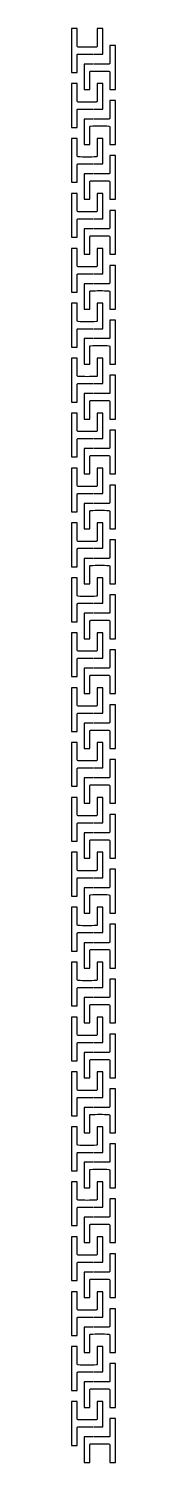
# Model space of a CAD drawing. Header units: millimetres. Extents: x -5533 to 2523, y -1540 to 455.
# Drawn here: x -5533 to -5478, y -1341 to 455 of the extents above.
import ezdxf

# ---------------------------------------------------------------- set-up
doc = ezdxf.new("R2010")
doc.units = ezdxf.units.MM
doc.layers.add('Default', color=70, linetype='Continuous')

msp = doc.modelspace()

# ---------------------------------------------------------------- linework, layer by layer
at = {"layer": 'Default'}
for points in [[(-5504.9, 423.4), (-5493.7, 423.4), (-5493.7, 455.2), (-5500.9, 455.2), (-5500.9, 433.2, -0.434186), (-5501.9, 432.1, -0.011884), (-5524.8, 432.1, -0.409558), (-5525.8, 433.2), (-5525.8, 455.2), (-5533, 455.2), (-5533, 400.3), (-5525.8, 400.3), (-5525.8, 422.3, -0.432593), (-5524.8, 423.4), (-5505.9, 423.4)], [(-5505.9, 410.8), (-5517.2, 410.8), (-5517.2, 379), (-5510, 379), (-5510, 401, -0.434186), (-5509, 402, -0.011884), (-5486.1, 402, -0.409558), (-5485.1, 401), (-5485.1, 379), (-5477.9, 379), (-5477.9, 433.9), (-5485.1, 433.9), (-5485.1, 411.9, -0.432593), (-5486.1, 410.8), (-5504.9, 410.8)], [(-5504.9, 354.5), (-5493.7, 354.5), (-5493.7, 386.4), (-5500.9, 386.4), (-5500.9, 364.4, -0.434186), (-5501.9, 363.3, -0.011884), (-5524.8, 363.3, -0.409558), (-5525.8, 364.4), (-5525.8, 386.4), (-5533, 386.4), (-5533, 331.5), (-5525.8, 331.5), (-5525.8, 353.5, -0.432592), (-5524.8, 354.5), (-5505.9, 354.5)], [(-5505.9, 342), (-5517.2, 342), (-5517.2, 310.2), (-5510, 310.2), (-5510, 332.2, -0.434186), (-5509, 333.2, -0.011884), (-5486.1, 333.2, -0.409558), (-5485.1, 332.2), (-5485.1, 310.2), (-5477.9, 310.2), (-5477.9, 365.1), (-5485.1, 365.1), (-5485.1, 343.1, -0.432593), (-5486.1, 342), (-5504.9, 342)], [(-5504.9, 285.7), (-5493.7, 285.7), (-5493.7, 317.6), (-5500.9, 317.6), (-5500.9, 295.6, -0.434186), (-5501.9, 294.5, -0.011884), (-5524.8, 294.5, -0.409558), (-5525.8, 295.6), (-5525.8, 317.6), (-5533, 317.6), (-5533, 262.7), (-5525.8, 262.7), (-5525.8, 284.7, -0.432593), (-5524.8, 285.7), (-5505.9, 285.7)], [(-5505.9, 273.2), (-5517.2, 273.2), (-5517.2, 241.4), (-5510, 241.4), (-5510, 263.3, -0.434186), (-5509, 264.4, -0.011884), (-5486.1, 264.4, -0.409558), (-5485.1, 263.3), (-5485.1, 241.4), (-5477.9, 241.4), (-5477.9, 296.2), (-5485.1, 296.2), (-5485.1, 274.3, -0.432593), (-5486.1, 273.2), (-5504.9, 273.2)], [(-5504.9, 216.9), (-5493.7, 216.9), (-5493.7, 248.8), (-5500.9, 248.8), (-5500.9, 226.8, -0.434186), (-5501.9, 225.7, -0.011884), (-5524.8, 225.7, -0.409558), (-5525.8, 226.8), (-5525.8, 248.8), (-5533, 248.8), (-5533, 193.9), (-5525.8, 193.9), (-5525.8, 215.8, -0.432593), (-5524.8, 216.9), (-5505.9, 216.9)], [(-5505.9, 204.4), (-5517.2, 204.4), (-5517.2, 172.5), (-5510, 172.5), (-5510, 194.5, -0.434186), (-5509, 195.6, -0.011884), (-5486.1, 195.6, -0.409558), (-5485.1, 194.5), (-5485.1, 172.5), (-5477.9, 172.5), (-5477.9, 227.4), (-5485.1, 227.4), (-5485.1, 205.5, -0.432592), (-5486.1, 204.4), (-5504.9, 204.4)], [(-5504.9, 148.1), (-5493.7, 148.1), (-5493.7, 179.9), (-5500.9, 179.9), (-5500.9, 158, -0.434186), (-5501.9, 156.9, -0.011884), (-5524.8, 156.9, -0.409558), (-5525.8, 158), (-5525.8, 179.9), (-5533, 179.9), (-5533, 125), (-5525.8, 125), (-5525.8, 147, -0.432593), (-5524.8, 148.1), (-5505.9, 148.1)], [(-5505.9, 135.6), (-5517.2, 135.6), (-5517.2, 103.7), (-5510, 103.7), (-5510, 125.7, -0.434186), (-5509, 126.8, -0.011884), (-5486.1, 126.8, -0.409558), (-5485.1, 125.7), (-5485.1, 103.7), (-5477.9, 103.7), (-5477.9, 158.6), (-5485.1, 158.6), (-5485.1, 136.6, -0.432593), (-5486.1, 135.6), (-5504.9, 135.6)], [(-5504.9, 79.3), (-5493.7, 79.3), (-5493.7, 111.1), (-5500.9, 111.1), (-5500.9, 89.1, -0.434186), (-5501.9, 88.1, -0.011884), (-5524.8, 88.1, -0.409558), (-5525.8, 89.1), (-5525.8, 111.1), (-5533, 111.1), (-5533, 56.2), (-5525.8, 56.2), (-5525.8, 78.2, -0.432593), (-5524.8, 79.3), (-5505.9, 79.3)], [(-5505.9, 66.8), (-5517.2, 66.8), (-5517.2, 34.9), (-5510, 34.9), (-5510, 56.9, -0.434186), (-5509, 58, -0.011884), (-5486.1, 58, -0.409558), (-5485.1, 56.9), (-5485.1, 34.9), (-5477.9, 34.9), (-5477.9, 89.8), (-5485.1, 89.8), (-5485.1, 67.8, -0.432593), (-5486.1, 66.8), (-5504.9, 66.8)], [(-5504.9, 10.5), (-5493.7, 10.5), (-5493.7, 42.3), (-5500.9, 42.3), (-5500.9, 20.3, -0.434186), (-5501.9, 19.3, -0.011884), (-5524.8, 19.3, -0.409558), (-5525.8, 20.3), (-5525.8, 42.3), (-5533, 42.3), (-5533, -12.6), (-5525.8, -12.6), (-5525.8, 9.4, -0.432593), (-5524.8, 10.5), (-5505.9, 10.5)], [(-5505.9, -2.1), (-5517.2, -2.1), (-5517.2, -33.9), (-5510, -33.9), (-5510, -11.9, -0.434186), (-5509, -10.8, -0.011884), (-5486.1, -10.8, -0.409558), (-5485.1, -11.9), (-5485.1, -33.9), (-5477.9, -33.9), (-5477.9, 21), (-5485.1, 21), (-5485.1, -1, -0.432592), (-5486.1, -2.1), (-5504.9, -2.1)], [(-5504.9, -58.3), (-5493.7, -58.3), (-5493.7, -26.5), (-5500.9, -26.5), (-5500.9, -48.5, -0.434186), (-5501.9, -49.6, -0.011884), (-5524.8, -49.6, -0.409558), (-5525.8, -48.5), (-5525.8, -26.5), (-5533, -26.5), (-5533, -81.4), (-5525.8, -81.4), (-5525.8, -59.4, -0.432593), (-5524.8, -58.3), (-5505.9, -58.3)], [(-5505.9, -70.9), (-5517.2, -70.9), (-5517.2, -102.7), (-5510, -102.7), (-5510, -80.7, -0.434186), (-5509, -79.6, -0.011884), (-5486.1, -79.6, -0.409558), (-5485.1, -80.7), (-5485.1, -102.7), (-5477.9, -102.7), (-5477.9, -47.8), (-5485.1, -47.8), (-5485.1, -69.8, -0.432593), (-5486.1, -70.9), (-5504.9, -70.9)], [(-5504.9, -127.1), (-5493.7, -127.1), (-5493.7, -95.3), (-5500.9, -95.3), (-5500.9, -117.3, -0.434186), (-5501.9, -118.4, -0.011884), (-5524.8, -118.4, -0.409558), (-5525.8, -117.3), (-5525.8, -95.3), (-5533, -95.3), (-5533, -150.2), (-5525.8, -150.2), (-5525.8, -128.2, -0.432593), (-5524.8, -127.1), (-5505.9, -127.1)], [(-5505.9, -139.7), (-5517.2, -139.7), (-5517.2, -171.5), (-5510, -171.5), (-5510, -149.5, -0.434186), (-5509, -148.4, -0.011884), (-5486.1, -148.4, -0.409558), (-5485.1, -149.5), (-5485.1, -171.5), (-5477.9, -171.5), (-5477.9, -116.6), (-5485.1, -116.6), (-5485.1, -138.6, -0.432593), (-5486.1, -139.7), (-5504.9, -139.7)], [(-5504.9, -195.9), (-5493.7, -195.9), (-5493.7, -164.1), (-5500.9, -164.1), (-5500.9, -186.1, -0.434186), (-5501.9, -187.2, -0.011884), (-5524.8, -187.2, -0.409558), (-5525.8, -186.1), (-5525.8, -164.1), (-5533, -164.1), (-5533, -219), (-5525.8, -219), (-5525.8, -197, -0.432593), (-5524.8, -195.9), (-5505.9, -195.9)], [(-5505.9, -208.5), (-5517.2, -208.5), (-5517.2, -240.3), (-5510, -240.3), (-5510, -218.3, -0.434186), (-5509, -217.3, -0.011884), (-5486.1, -217.3, -0.409558), (-5485.1, -218.3), (-5485.1, -240.3), (-5477.9, -240.3), (-5477.9, -185.4), (-5485.1, -185.4), (-5485.1, -207.4, -0.432593), (-5486.1, -208.5), (-5504.9, -208.5)], [(-5504.9, -264.8), (-5493.7, -264.8), (-5493.7, -232.9), (-5500.9, -232.9), (-5500.9, -254.9, -0.434186), (-5501.9, -256, -0.011884), (-5524.8, -256, -0.409558), (-5525.8, -254.9), (-5525.8, -232.9), (-5533, -232.9), (-5533, -287.8), (-5525.8, -287.8), (-5525.8, -265.8, -0.432592), (-5524.8, -264.8), (-5505.9, -264.8)], [(-5505.9, -277.3), (-5517.2, -277.3), (-5517.2, -309.1), (-5510, -309.1), (-5510, -287.1, -0.434186), (-5509, -286.1, -0.011884), (-5486.1, -286.1, -0.409558), (-5485.1, -287.1), (-5485.1, -309.1), (-5477.9, -309.1), (-5477.9, -254.2), (-5485.1, -254.2), (-5485.1, -276.2, -0.432593), (-5486.1, -277.3), (-5504.9, -277.3)], [(-5504.9, -333.6), (-5493.7, -333.6), (-5493.7, -301.7), (-5500.9, -301.7), (-5500.9, -323.7, -0.434186), (-5501.9, -324.8, -0.011884), (-5524.8, -324.8, -0.409558), (-5525.8, -323.7), (-5525.8, -301.7), (-5533, -301.7), (-5533, -356.6), (-5525.8, -356.6), (-5525.8, -334.6, -0.432593), (-5524.8, -333.6), (-5505.9, -333.6)], [(-5505.9, -346.1), (-5517.2, -346.1), (-5517.2, -377.9), (-5510, -377.9), (-5510, -356, -0.434186), (-5509, -354.9, -0.011884), (-5486.1, -354.9, -0.409558), (-5485.1, -356), (-5485.1, -377.9), (-5477.9, -377.9), (-5477.9, -323), (-5485.1, -323), (-5485.1, -345, -0.432593), (-5486.1, -346.1), (-5504.9, -346.1)], [(-5504.9, -402.4), (-5493.7, -402.4), (-5493.7, -370.5), (-5500.9, -370.5), (-5500.9, -392.5, -0.434186), (-5501.9, -393.6, -0.011884), (-5524.8, -393.6, -0.409558), (-5525.8, -392.5), (-5525.8, -370.5), (-5533, -370.5), (-5533, -425.4), (-5525.8, -425.4), (-5525.8, -403.5, -0.432593), (-5524.8, -402.4), (-5505.9, -402.4)], [(-5505.9, -414.9), (-5517.2, -414.9), (-5517.2, -446.8), (-5510, -446.8), (-5510, -424.8, -0.434186), (-5509, -423.7, -0.011884), (-5486.1, -423.7, -0.409558), (-5485.1, -424.8), (-5485.1, -446.8), (-5477.9, -446.8), (-5477.9, -391.9), (-5485.1, -391.9), (-5485.1, -413.8, -0.432593), (-5486.1, -414.9), (-5504.9, -414.9)], [(-5504.9, -471), (-5493.7, -471), (-5493.7, -439.2), (-5500.9, -439.2), (-5500.9, -461.1, -0.434186), (-5501.9, -462.2, -0.011884), (-5524.8, -462.2, -0.409558), (-5525.8, -461.1), (-5525.8, -439.2), (-5533, -439.2), (-5533, -494), (-5525.8, -494), (-5525.8, -472.1, -0.432592), (-5524.8, -471), (-5505.9, -471)], [(-5505.9, -483.5), (-5517.2, -483.5), (-5517.2, -515.4), (-5510, -515.4), (-5510, -493.4, -0.434186), (-5509, -492.3, -0.011884), (-5486.1, -492.3, -0.409558), (-5485.1, -493.4), (-5485.1, -515.4), (-5477.9, -515.4), (-5477.9, -460.5), (-5485.1, -460.5), (-5485.1, -482.5, -0.432593), (-5486.1, -483.5), (-5504.9, -483.5)], [(-5504.9, -539.8), (-5493.7, -539.8), (-5493.7, -508), (-5500.9, -508), (-5500.9, -529.9, -0.434186), (-5501.9, -531, -0.011884), (-5524.8, -531, -0.409558), (-5525.8, -530), (-5525.8, -508), (-5533, -508), (-5533, -562.9), (-5525.8, -562.9), (-5525.8, -540.9, -0.432593), (-5524.8, -539.8), (-5505.9, -539.8)], [(-5505.9, -552.3), (-5517.2, -552.3), (-5517.2, -584.2), (-5510, -584.2), (-5510, -562.2, -0.434186), (-5509, -561.1, -0.011884), (-5486.1, -561.1, -0.409558), (-5485.1, -562.2), (-5485.1, -584.2), (-5477.9, -584.2), (-5477.9, -529.3), (-5485.1, -529.3), (-5485.1, -551.3, -0.432593), (-5486.1, -552.3), (-5504.9, -552.3)], [(-5504.9, -608.6), (-5493.7, -608.6), (-5493.7, -576.8), (-5500.9, -576.8), (-5500.9, -598.8, -0.434186), (-5501.9, -599.8, -0.011884), (-5524.8, -599.8, -0.409558), (-5525.8, -598.8), (-5525.8, -576.8), (-5533, -576.8), (-5533, -631.7), (-5525.8, -631.7), (-5525.8, -609.7, -0.432593), (-5524.8, -608.6), (-5505.9, -608.6)], [(-5505.9, -621.2), (-5517.2, -621.2), (-5517.2, -653), (-5510, -653), (-5510, -631, -0.434186), (-5509, -629.9, -0.011884), (-5486.1, -629.9, -0.409558), (-5485.1, -631), (-5485.1, -653), (-5477.9, -653), (-5477.9, -598.1), (-5485.1, -598.1), (-5485.1, -620.1, -0.432592), (-5486.1, -621.2), (-5504.9, -621.2)], [(-5504.9, -677.4), (-5493.7, -677.4), (-5493.7, -645.6), (-5500.9, -645.6), (-5500.9, -667.6, -0.434186), (-5501.9, -668.6, -0.011884), (-5524.8, -668.6, -0.409558), (-5525.8, -667.6), (-5525.8, -645.6), (-5533, -645.6), (-5533, -700.5), (-5525.8, -700.5), (-5525.8, -678.5, -0.432593), (-5524.8, -677.4), (-5505.9, -677.4)], [(-5505.9, -690), (-5517.2, -690), (-5517.2, -721.8), (-5510, -721.8), (-5510, -699.8, -0.434186), (-5509, -698.7, -0.011884), (-5486.1, -698.7, -0.409558), (-5485.1, -699.8), (-5485.1, -721.8), (-5477.9, -721.8), (-5477.9, -666.9), (-5485.1, -666.9), (-5485.1, -688.9, -0.432592), (-5486.1, -690), (-5504.9, -690)], [(-5504.9, -746.2), (-5493.7, -746.2), (-5493.7, -714.4), (-5500.9, -714.4), (-5500.9, -736.4, -0.434186), (-5501.9, -737.5, -0.011884), (-5524.8, -737.5, -0.409558), (-5525.8, -736.4), (-5525.8, -714.4), (-5533, -714.4), (-5533, -769.3), (-5525.8, -769.3), (-5525.8, -747.3, -0.432592), (-5524.8, -746.2), (-5505.9, -746.2)], [(-5505.9, -758.8), (-5517.2, -758.8), (-5517.2, -790.6), (-5510, -790.6), (-5510, -768.6, -0.434186), (-5509, -767.5, -0.011884), (-5486.1, -767.5, -0.409558), (-5485.1, -768.6), (-5485.1, -790.6), (-5477.9, -790.6), (-5477.9, -735.7), (-5485.1, -735.7), (-5485.1, -757.7, -0.432592), (-5486.1, -758.8), (-5504.9, -758.8)], [(-5504.9, -815), (-5493.7, -815), (-5493.7, -783.2), (-5500.9, -783.2), (-5500.9, -805.2, -0.434186), (-5501.9, -806.3, -0.011884), (-5524.8, -806.3, -0.409558), (-5525.8, -805.2), (-5525.8, -783.2), (-5533, -783.2), (-5533, -838.1), (-5525.8, -838.1), (-5525.8, -816.1, -0.432593), (-5524.8, -815), (-5505.9, -815)], [(-5505.9, -827.6), (-5517.2, -827.6), (-5517.2, -859.4), (-5510, -859.4), (-5510, -837.4, -0.434186), (-5509, -836.4, -0.011884), (-5486.1, -836.4, -0.409558), (-5485.1, -837.4), (-5485.1, -859.4), (-5477.9, -859.4), (-5477.9, -804.5), (-5485.1, -804.5), (-5485.1, -826.5, -0.432593), (-5486.1, -827.6), (-5504.9, -827.6)], [(-5504.9, -883.8), (-5493.7, -883.8), (-5493.7, -852), (-5500.9, -852), (-5500.9, -874, -0.434186), (-5501.9, -875.1, -0.011884), (-5524.8, -875.1, -0.409558), (-5525.8, -874), (-5525.8, -852), (-5533, -852), (-5533, -906.9), (-5525.8, -906.9), (-5525.8, -884.9, -0.432593), (-5524.8, -883.8), (-5505.9, -883.8)], [(-5505.9, -896.4), (-5517.2, -896.4), (-5517.2, -928.2), (-5510, -928.2), (-5510, -906.2, -0.434186), (-5509, -905.2, -0.011884), (-5486.1, -905.2, -0.409558), (-5485.1, -906.2), (-5485.1, -928.2), (-5477.9, -928.2), (-5477.9, -873.3), (-5485.1, -873.3), (-5485.1, -895.3, -0.432592), (-5486.1, -896.4), (-5504.9, -896.4)], [(-5504.9, -952.7), (-5493.7, -952.7), (-5493.7, -920.8), (-5500.9, -920.8), (-5500.9, -942.8, -0.434186), (-5501.9, -943.9, -0.011884), (-5524.8, -943.9, -0.409558), (-5525.8, -942.8), (-5525.8, -920.8), (-5533, -920.8), (-5533, -975.7), (-5525.8, -975.7), (-5525.8, -953.7, -0.432593), (-5524.8, -952.7), (-5505.9, -952.7)], [(-5505.9, -965.2), (-5517.2, -965.2), (-5517.2, -997), (-5510, -997), (-5510, -975.1, -0.434186), (-5509, -974, -0.011884), (-5486.1, -974, -0.409558), (-5485.1, -975), (-5485.1, -997), (-5477.9, -997), (-5477.9, -942.1), (-5485.1, -942.1), (-5485.1, -964.1, -0.432592), (-5486.1, -965.2), (-5504.9, -965.2)], [(-5504.9, -1021.5), (-5493.7, -1021.5), (-5493.7, -989.6), (-5500.9, -989.6), (-5500.9, -1011.6, -0.434186), (-5501.9, -1012.7, -0.011884), (-5524.8, -1012.7, -0.409558), (-5525.8, -1011.6), (-5525.8, -989.6), (-5533, -989.6), (-5533, -1044.5), (-5525.8, -1044.5), (-5525.8, -1022.6, -0.432593), (-5524.8, -1021.5), (-5505.9, -1021.5)], [(-5505.9, -1034), (-5517.2, -1034), (-5517.2, -1065.8), (-5510, -1065.8), (-5510, -1043.9, -0.434186), (-5509, -1042.8, -0.011884), (-5486.1, -1042.8, -0.409558), (-5485.1, -1043.9), (-5485.1, -1065.8), (-5477.9, -1065.8), (-5477.9, -1011), (-5485.1, -1011), (-5485.1, -1032.9, -0.432592), (-5486.1, -1034), (-5504.9, -1034)], [(-5504.9, -1090.3), (-5493.7, -1090.3), (-5493.7, -1058.5), (-5500.9, -1058.5), (-5500.9, -1080.4, -0.434186), (-5501.9, -1081.5, -0.011884), (-5524.8, -1081.5, -0.409558), (-5525.8, -1080.4), (-5525.8, -1058.5), (-5533, -1058.5), (-5533, -1113.3), (-5525.8, -1113.3), (-5525.8, -1091.4, -0.432592), (-5524.8, -1090.3), (-5505.9, -1090.3)], [(-5505.9, -1102.8), (-5517.2, -1102.8), (-5517.2, -1134.7), (-5510, -1134.7), (-5510, -1112.7, -0.434186), (-5509, -1111.6, -0.011884), (-5486.1, -1111.6, -0.409558), (-5485.1, -1112.7), (-5485.1, -1134.7), (-5477.9, -1134.7), (-5477.9, -1079.8), (-5485.1, -1079.8), (-5485.1, -1101.7, -0.432592), (-5486.1, -1102.8), (-5504.9, -1102.8)], [(-5504.9, -1159.1), (-5493.7, -1159.1), (-5493.7, -1127.3), (-5500.9, -1127.3), (-5500.9, -1149.2, -0.434186), (-5501.9, -1150.3, -0.011884), (-5524.8, -1150.3, -0.409558), (-5525.8, -1149.2), (-5525.8, -1127.3), (-5533, -1127.3), (-5533, -1182.2), (-5525.8, -1182.2), (-5525.8, -1160.2, -0.432593), (-5524.8, -1159.1), (-5505.9, -1159.1)], [(-5505.9, -1171.6), (-5517.2, -1171.6), (-5517.2, -1203.5), (-5510, -1203.5), (-5510, -1181.5, -0.434186), (-5509, -1180.4, -0.011884), (-5486.1, -1180.4, -0.409558), (-5485.1, -1181.5), (-5485.1, -1203.5), (-5477.9, -1203.5), (-5477.9, -1148.6), (-5485.1, -1148.6), (-5485.1, -1170.6, -0.432592), (-5486.1, -1171.6), (-5504.9, -1171.6)], [(-5504.9, -1227.9), (-5493.7, -1227.9), (-5493.7, -1196.1), (-5500.9, -1196.1), (-5500.9, -1218.1, -0.434186), (-5501.9, -1219.1, -0.011884), (-5524.8, -1219.1, -0.409558), (-5525.8, -1218.1), (-5525.8, -1196.1), (-5533, -1196.1), (-5533, -1251), (-5525.8, -1251), (-5525.8, -1229, -0.432593), (-5524.8, -1227.9), (-5505.9, -1227.9)], [(-5505.9, -1240.4), (-5517.2, -1240.4), (-5517.2, -1272.3), (-5510, -1272.3), (-5510, -1250.3, -0.434186), (-5509, -1249.2, -0.011884), (-5486.1, -1249.2, -0.409558), (-5485.1, -1250.3), (-5485.1, -1272.3), (-5477.9, -1272.3), (-5477.9, -1217.4), (-5485.1, -1217.4), (-5485.1, -1239.4, -0.432593), (-5486.1, -1240.4), (-5504.9, -1240.4)], [(-5504.9, -1296.7), (-5493.7, -1296.7), (-5493.7, -1264.9), (-5500.9, -1264.9), (-5500.9, -1286.9, -0.434186), (-5501.9, -1287.9, -0.011884), (-5524.8, -1287.9, -0.409558), (-5525.8, -1286.9), (-5525.8, -1264.9), (-5533, -1264.9), (-5533, -1319.8), (-5525.8, -1319.8), (-5525.8, -1297.8, -0.432593), (-5524.8, -1296.7), (-5505.9, -1296.7)], [(-5505.9, -1309.3), (-5517.2, -1309.3), (-5517.2, -1341.1), (-5510, -1341.1), (-5510, -1319.1, -0.434186), (-5509, -1318, -0.011884), (-5486.1, -1318, -0.409558), (-5485.1, -1319.1), (-5485.1, -1341.1), (-5477.9, -1341.1), (-5477.9, -1286.2), (-5485.1, -1286.2), (-5485.1, -1308.2, -0.432592), (-5486.1, -1309.3), (-5504.9, -1309.3)]]:
    msp.add_lwpolyline(points, format="xyb", dxfattribs=at)

doc.saveas('drawing.dxf')
